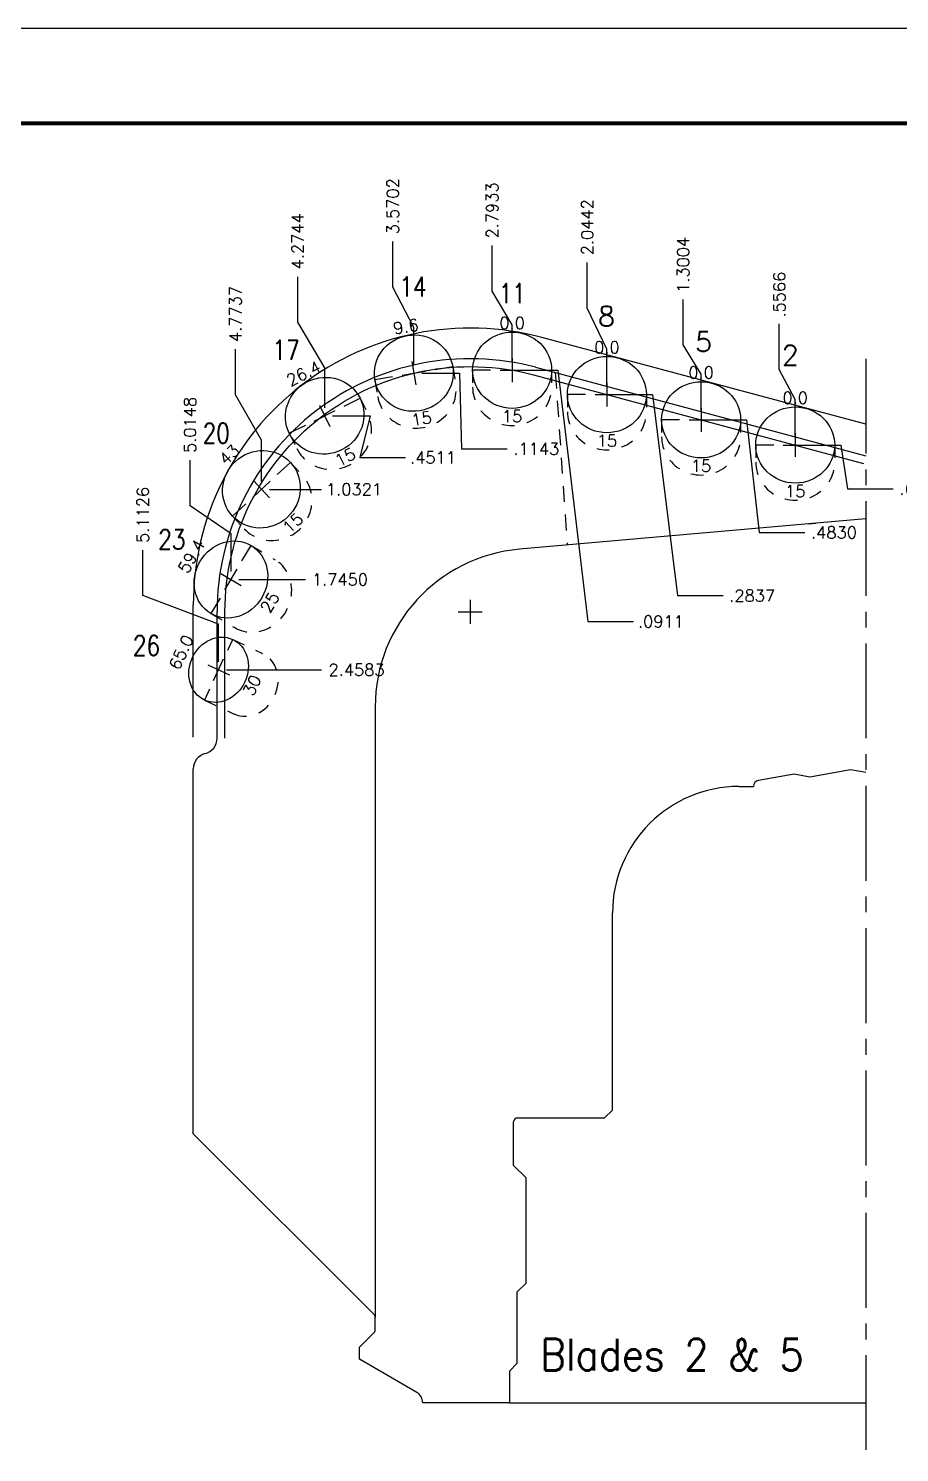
# Model space of a CAD drawing. Extents: x -34 to 0, y 36.5 to 60.7.
# Drawn here: x -24.63 to -17.75, y 47.2 to 58.45 of the extents above; entities that cross this region are included whole.
import ezdxf
from ezdxf.enums import TextEntityAlignment as Align

# ---------------------------------------------------------------- set-up
doc = ezdxf.new("R2010")
doc.units = 0
doc.header["$MEASUREMENT"] = 0
doc.header["$PDMODE"] = 35
doc.linetypes.add('CENTER2', pattern=[1.125, 0.75, -0.125, 0.125, -0.125])
doc.linetypes.add('HIDDEN2', pattern=[0.1875, 0.125, -0.0625])
doc.layers.get('0').update_dxf_attribs({"linetype": 'CONTINUOUS'})
doc.layers.get('Defpoints').update_dxf_attribs({"color": 10, "linetype": 'CONTINUOUS'})
for name, color, linetype in [('Blade5', 112, 'CONTINUOUS'), ('CDG-38379R1', 7, 'CONTINUOUS'), ('CLine', 5, 'CENTER2'), ('Dims', 4, 'CONTINUOUS'), ('TEXT', 3, 'CONTINUOUS'), ('Title Block', 7, 'CONTINUOUS')]:
    doc.layers.add(name, color=color, linetype=linetype)
doc.styles.add('RomanD', font='romand.shx', dxfattribs={"width": 0.9})
doc.styles.add('RomanS', font='romans')
doc.dimstyles.new('Copy of Standard', dxfattribs={"dimtxt": 0.094, "dimasz": 0.18, "dimexe": 0.0625, "dimexo": 0.0625, "dimgap": 0.045, "dimtad": 0, "dimtih": 1, "dimtoh": 1, "dimdec": 4, "dimzin": 4, "dimdsep": 46, "dimtxsty": 'RomanS', "dimcen": 0.09, "dimazin": 1, "dimtfac": 1, "dimtdec": 4, "dimtofl": 0, "dimtmove": 0, "dimatfit": 1, "dimfxl": 1, "dimtolj": 1, "dimtzin": 0, "dimarcsym": 0})

# ---------------------------------------------------------------- blocks, each defined once
blk = doc.blocks.new('CMark')
at = {"layer": 'CLine'}
for p, q in [((-0.094, 0), (0.094, 0)), ((0, 0.094), (0, -0.094))]:
    blk.add_line(p, q, dxfattribs=at)
blk = doc.blocks.new('1613@15')
for p, q in [((-0.17, 0), (-0.312, 0)), ((0.171, 0), (0.312, 0))]:
    blk.add_line(p, q)
at = {"color": 8, "linetype": 'HIDDEN2', "ltscale": 0.5}
blk.add_line((-0.312, 0), (-0.312, -0.135), dxfattribs=at)
at = {"color": 8, "linetype": 'HIDDEN2', "ltscale": 0.5, "flags": 128}
blk.add_lwpolyline([(0.312, 0), (0.312, -0.135)], dxfattribs=at)
blk.add_ellipse((0, 0), major_axis=(-0.312, 0), ratio=0.965926, start_param=-3.141592653589793, end_param=3.141592653589793)
at = {"color": 8, "linetype": 'HIDDEN2', "ltscale": 0.5}
blk.add_ellipse((0, -0.135), major_axis=(-0.312, 0), ratio=0.965926, start_param=0, end_param=3.141593, dxfattribs=at)
blk.add_blockref('CMark', (0, 0))
at = {"style": 'RomanS'}
blk.add_text('15', height=0.094, dxfattribs=at).set_placement((0, -0.364), align=Align.MIDDLE_CENTER)
blk.add_attdef('ANG', text='', height=0.094, dxfattribs=at).set_placement((0, 0.298), align=Align.BOTTOM_CENTER)
blk = doc.blocks.new('1613@25')
for p, q in [((-0.17, 0), (-0.312, 0)), ((0.171, 0), (0.312, 0))]:
    blk.add_line(p, q)
at = {"color": 8, "linetype": 'HIDDEN2', "ltscale": 0.5}
blk.add_line((-0.312, 0), (-0.312, -0.22), dxfattribs=at)
at = {"color": 8, "linetype": 'HIDDEN2', "ltscale": 0.5, "flags": 128}
blk.add_lwpolyline([(0.312, 0), (0.312, -0.22)], dxfattribs=at)
blk.add_ellipse((0, 0), major_axis=(-0.312, 0), ratio=0.906308, start_param=-3.141592653589793, end_param=3.141592653589793)
at = {"color": 8, "linetype": 'HIDDEN2', "ltscale": 0.5}
blk.add_ellipse((0, -0.22), major_axis=(-0.312, 0), ratio=0.906308, start_param=0, end_param=3.141593, dxfattribs=at)
blk.add_blockref('CMark', (0, 0))
at = {"style": 'RomanS'}
blk.add_text('25', height=0.094, dxfattribs=at).set_placement((0, -0.356), align=Align.MIDDLE_CENTER)
blk.add_attdef('ANG', text='', height=0.094, dxfattribs=at).set_placement((0, 0.287), align=Align.BOTTOM_CENTER)
blk = doc.blocks.new('*D82')
at = {"layer": 'Defpoints', "color": 0, "transparency": 16777216}
for p in [(-18.018, 55.843), (-18.574, 55.16)]:
    blk.add_point(p, dxfattribs=at)
at = {"layer": 'Dims', "color": 0, "lineweight": -2, "transparency": 16777216}
for p, q in [((-18.7, 55.758), (-18.7, 56.118)), ((-18.574, 55.52), (-18.7, 55.758)), ((-18.574, 55.223), (-18.574, 55.52))]:
    blk.add_line(p, q, dxfattribs=at)
at = {"layer": 'Dims', "color": 0, "transparency": 16777216, "insert": (-18.7, 56.349), "char_height": 0.094, "attachment_point": 5, "rotation": 90, "style": 'RomanS', "bg_fill": 3, "box_fill_scale": 1.25, "bg_fill_color": 256, "bg_fill_true_color": 13158600, "bg_fill_transparency": 0}
blk.add_mtext('\\A1;.5566', dxfattribs=at)
at = {"layer": 'Defpoints', "color": 0, "transparency": 16777216}
blk.add_point((-18.7, 56.118), dxfattribs=at)
blk = doc.blocks.new('*D83')
at = {"layer": 'Defpoints', "color": 0, "transparency": 16777216}
for p in [(-18.018, 55.843), (-19.318, 55.359)]:
    blk.add_point(p, dxfattribs=at)
at = {"layer": 'Dims', "color": 0, "lineweight": -2, "transparency": 16777216}
for p, q in [((-19.459, 55.951), (-19.459, 56.311)), ((-19.318, 55.719), (-19.459, 55.951)), ((-19.318, 55.422), (-19.318, 55.719))]:
    blk.add_line(p, q, dxfattribs=at)
at = {"layer": 'Dims', "color": 0, "transparency": 16777216, "insert": (-19.459, 56.584), "char_height": 0.094, "attachment_point": 5, "rotation": 90, "style": 'RomanS', "bg_fill": 3, "box_fill_scale": 1.25, "bg_fill_color": 256, "bg_fill_true_color": 13158600, "bg_fill_transparency": 0}
blk.add_mtext('\\A1;1.3004', dxfattribs=at)
at = {"layer": 'Defpoints', "color": 0, "transparency": 16777216}
blk.add_point((-19.459, 56.311), dxfattribs=at)
blk = doc.blocks.new('*D84')
at = {"layer": 'Defpoints', "color": 0, "transparency": 16777216}
for p in [(-18.018, 55.843), (-20.062, 55.559)]:
    blk.add_point(p, dxfattribs=at)
at = {"layer": 'Dims', "color": 0, "lineweight": -2, "transparency": 16777216}
for p, q in [((-20.217, 56.243), (-20.217, 56.603)), ((-20.062, 55.919), (-20.217, 56.243)), ((-20.062, 55.621), (-20.062, 55.919))]:
    blk.add_line(p, q, dxfattribs=at)
at = {"layer": 'Dims', "color": 0, "transparency": 16777216, "insert": (-20.217, 56.881), "char_height": 0.094, "attachment_point": 5, "rotation": 90, "style": 'RomanS', "bg_fill": 3, "box_fill_scale": 1.25, "bg_fill_color": 256, "bg_fill_true_color": 13158600, "bg_fill_transparency": 0}
blk.add_mtext('\\A1;2.0442', dxfattribs=at)
at = {"layer": 'Defpoints', "color": 0, "transparency": 16777216}
blk.add_point((-20.217, 56.603), dxfattribs=at)
blk = doc.blocks.new('*D85')
at = {"layer": 'Defpoints', "color": 0, "transparency": 16777216}
for p in [(-18.018, 55.843), (-20.811, 55.751)]:
    blk.add_point(p, dxfattribs=at)
at = {"layer": 'Dims', "color": 0, "lineweight": -2, "transparency": 16777216}
for p, q in [((-20.968, 56.376), (-20.968, 56.736)), ((-20.811, 56.111), (-20.968, 56.376)), ((-20.811, 55.814), (-20.811, 56.111))]:
    blk.add_line(p, q, dxfattribs=at)
at = {"layer": 'Dims', "color": 0, "transparency": 16777216, "insert": (-20.968, 57.014), "char_height": 0.094, "attachment_point": 5, "rotation": 90, "style": 'RomanS', "bg_fill": 3, "box_fill_scale": 1.25, "bg_fill_color": 256, "bg_fill_true_color": 13158600, "bg_fill_transparency": 0}
blk.add_mtext('\\A1;2.7933', dxfattribs=at)
at = {"layer": 'Defpoints', "color": 0, "transparency": 16777216}
blk.add_point((-20.968, 56.736), dxfattribs=at)
blk = doc.blocks.new('*D86')
at = {"layer": 'Defpoints', "color": 0, "transparency": 16777216}
for p in [(-18.018, 55.843), (-21.588, 55.728)]:
    blk.add_point(p, dxfattribs=at)
at = {"layer": 'Dims', "color": 0, "lineweight": -2, "transparency": 16777216}
for p, q in [((-21.753, 56.409), (-21.753, 56.769)), ((-21.588, 56.088), (-21.753, 56.409)), ((-21.588, 55.791), (-21.588, 56.088))]:
    blk.add_line(p, q, dxfattribs=at)
at = {"layer": 'Dims', "color": 0, "transparency": 16777216, "insert": (-21.753, 57.047), "char_height": 0.094, "attachment_point": 5, "rotation": 90, "style": 'RomanS', "bg_fill": 3, "box_fill_scale": 1.25, "bg_fill_color": 256, "bg_fill_true_color": 13158600, "bg_fill_transparency": 0}
blk.add_mtext('\\A1;3.5702', dxfattribs=at)
at = {"layer": 'Defpoints', "color": 0, "transparency": 16777216}
blk.add_point((-21.753, 56.769), dxfattribs=at)
blk = doc.blocks.new('*D87')
at = {"layer": 'Defpoints', "color": 0, "transparency": 16777216}
for p in [(-18.018, 55.843), (-22.292, 55.391)]:
    blk.add_point(p, dxfattribs=at)
at = {"layer": 'Dims', "color": 0, "lineweight": -2, "transparency": 16777216}
for p, q in [((-22.505, 56.13), (-22.505, 56.49)), ((-22.292, 55.77), (-22.505, 56.13)), ((-22.292, 55.454), (-22.292, 55.77))]:
    blk.add_line(p, q, dxfattribs=at)
at = {"layer": 'Dims', "color": 0, "transparency": 16777216, "insert": (-22.505, 56.77), "char_height": 0.094, "attachment_point": 5, "rotation": 90, "style": 'RomanS', "bg_fill": 3, "box_fill_scale": 1.25, "bg_fill_color": 256, "bg_fill_true_color": 13158600, "bg_fill_transparency": 0}
blk.add_mtext('\\A1;4.2744', dxfattribs=at)
at = {"layer": 'Defpoints', "color": 0, "transparency": 16777216}
blk.add_point((-22.505, 56.49), dxfattribs=at)
blk = doc.blocks.new('*D88')
at = {"layer": 'Defpoints', "color": 0, "transparency": 16777216}
for p in [(-18.018, 55.843), (-22.791, 54.81)]:
    blk.add_point(p, dxfattribs=at)
at = {"layer": 'Dims', "color": 0, "lineweight": -2, "transparency": 16777216}
for p, q in [((-22.997, 55.558), (-22.997, 55.918)), ((-22.791, 55.198), (-22.997, 55.558)), ((-22.791, 54.873), (-22.791, 55.198))]:
    blk.add_line(p, q, dxfattribs=at)
at = {"layer": 'Dims', "color": 0, "transparency": 16777216, "insert": (-22.997, 56.196), "char_height": 0.094, "attachment_point": 5, "rotation": 90, "style": 'RomanS', "bg_fill": 3, "box_fill_scale": 1.25, "bg_fill_color": 256, "bg_fill_true_color": 13158600, "bg_fill_transparency": 0}
blk.add_mtext('\\A1;4.7737', dxfattribs=at)
at = {"layer": 'Defpoints', "color": 0, "transparency": 16777216}
blk.add_point((-22.997, 55.918), dxfattribs=at)
blk = doc.blocks.new('*D89')
at = {"layer": 'Defpoints', "color": 0, "transparency": 16777216}
for p in [(-18.018, 55.843), (-23.032, 54.098)]:
    blk.add_point(p, dxfattribs=at)
at = {"layer": 'Dims', "color": 0, "lineweight": -2, "transparency": 16777216}
for p, q in [((-23.356, 54.681), (-23.356, 55.041)), ((-23.032, 54.458), (-23.356, 54.681)), ((-23.032, 54.16), (-23.032, 54.458))]:
    blk.add_line(p, q, dxfattribs=at)
at = {"layer": 'Dims', "color": 0, "transparency": 16777216, "insert": (-23.356, 55.319), "char_height": 0.094, "attachment_point": 5, "rotation": 90, "style": 'RomanS', "bg_fill": 3, "box_fill_scale": 1.25, "bg_fill_color": 256, "bg_fill_true_color": 13158600, "bg_fill_transparency": 0}
blk.add_mtext('\\A1;5.0148', dxfattribs=at)
at = {"layer": 'Defpoints', "color": 0, "transparency": 16777216}
blk.add_point((-23.356, 55.041), dxfattribs=at)
blk = doc.blocks.new('*D90')
at = {"layer": 'Defpoints', "color": 0, "transparency": 16777216}
for p in [(-18.018, 55.843), (-18.574, 55.16)]:
    blk.add_point(p, dxfattribs=at)
at = {"layer": 'Dims', "color": 0, "lineweight": -2, "transparency": 16777216}
for p, q in [((-18.512, 55.16), (-18.214, 55.16)), ((-18.214, 55.16), (-18.161, 54.815)), ((-18.161, 54.815), (-17.801, 54.815))]:
    blk.add_line(p, q, dxfattribs=at)
at = {"layer": 'Dims', "color": 0, "transparency": 16777216, "insert": (-17.57, 54.815), "char_height": 0.094, "attachment_point": 5, "style": 'RomanS', "bg_fill": 3, "box_fill_scale": 1.25, "bg_fill_color": 256, "bg_fill_true_color": 13158600, "bg_fill_transparency": 0}
blk.add_mtext('\\A1;.6823', dxfattribs=at)
at = {"layer": 'Defpoints', "color": 0, "transparency": 16777216}
blk.add_point((-17.801, 54.815), dxfattribs=at)
blk = doc.blocks.new('*D91')
at = {"layer": 'Defpoints', "color": 0, "transparency": 16777216}
for p in [(-18.018, 55.843), (-19.318, 55.359)]:
    blk.add_point(p, dxfattribs=at)
at = {"layer": 'Dims', "color": 0, "lineweight": -2, "transparency": 16777216}
for p, q in [((-19.256, 55.359), (-18.958, 55.359)), ((-18.958, 55.359), (-18.859, 54.469)), ((-18.859, 54.469), (-18.499, 54.469))]:
    blk.add_line(p, q, dxfattribs=at)
at = {"layer": 'Dims', "color": 0, "transparency": 16777216, "insert": (-18.268, 54.469), "char_height": 0.094, "attachment_point": 5, "style": 'RomanS', "bg_fill": 3, "box_fill_scale": 1.25, "bg_fill_color": 256, "bg_fill_true_color": 13158600, "bg_fill_transparency": 0}
blk.add_mtext('\\A1;.4830', dxfattribs=at)
at = {"layer": 'Defpoints', "color": 0, "transparency": 16777216}
blk.add_point((-18.499, 54.469), dxfattribs=at)
blk = doc.blocks.new('*D92')
at = {"layer": 'Defpoints', "color": 0, "transparency": 16777216}
for p in [(-18.018, 55.843), (-20.062, 55.559)]:
    blk.add_point(p, dxfattribs=at)
at = {"layer": 'Dims', "color": 0, "lineweight": -2, "transparency": 16777216}
for p, q in [((-19.999, 55.559), (-19.702, 55.559)), ((-19.702, 55.559), (-19.504, 53.97)), ((-19.504, 53.97), (-19.144, 53.97))]:
    blk.add_line(p, q, dxfattribs=at)
at = {"layer": 'Dims', "color": 0, "transparency": 16777216, "insert": (-18.914, 53.97), "char_height": 0.094, "attachment_point": 5, "style": 'RomanS', "bg_fill": 3, "box_fill_scale": 1.25, "bg_fill_color": 256, "bg_fill_true_color": 13158600, "bg_fill_transparency": 0}
blk.add_mtext('\\A1;.2837', dxfattribs=at)
at = {"layer": 'Defpoints', "color": 0, "transparency": 16777216}
blk.add_point((-19.144, 53.97), dxfattribs=at)
blk = doc.blocks.new('*D93')
at = {"layer": 'Defpoints', "color": 0, "transparency": 16777216}
for p in [(-18.018, 55.843), (-20.811, 55.751)]:
    blk.add_point(p, dxfattribs=at)
at = {"layer": 'Dims', "color": 0, "lineweight": -2, "transparency": 16777216}
for p, q in [((-20.748, 55.751), (-20.451, 55.751)), ((-20.451, 55.751), (-20.212, 53.765)), ((-20.212, 53.765), (-19.852, 53.765))]:
    blk.add_line(p, q, dxfattribs=at)
at = {"layer": 'Dims', "color": 0, "transparency": 16777216, "insert": (-19.635, 53.765), "char_height": 0.094, "attachment_point": 5, "style": 'RomanS', "bg_fill": 3, "box_fill_scale": 1.25, "bg_fill_color": 256, "bg_fill_true_color": 13158600, "bg_fill_transparency": 0}
blk.add_mtext('\\A1;.0911', dxfattribs=at)
at = {"layer": 'Defpoints', "color": 0, "transparency": 16777216}
blk.add_point((-19.852, 53.765), dxfattribs=at)
blk = doc.blocks.new('*D94')
at = {"layer": 'Defpoints', "color": 0, "transparency": 16777216}
for p in [(-18.018, 55.843), (-21.588, 55.728)]:
    blk.add_point(p, dxfattribs=at)
at = {"layer": 'Dims', "color": 0, "lineweight": -2, "transparency": 16777216}
for p, q in [((-21.525, 55.728), (-21.228, 55.728)), ((-21.228, 55.728), (-21.21, 55.131)), ((-21.21, 55.131), (-20.85, 55.131))]:
    blk.add_line(p, q, dxfattribs=at)
at = {"layer": 'Dims', "color": 0, "transparency": 16777216, "insert": (-20.62, 55.131), "char_height": 0.094, "attachment_point": 5, "style": 'RomanS', "bg_fill": 3, "box_fill_scale": 1.25, "bg_fill_color": 256, "bg_fill_true_color": 13158600, "bg_fill_transparency": 0}
blk.add_mtext('\\A1;.1143', dxfattribs=at)
at = {"layer": 'Defpoints', "color": 0, "transparency": 16777216}
blk.add_point((-20.85, 55.131), dxfattribs=at)
blk = doc.blocks.new('*D95')
at = {"layer": 'Defpoints', "color": 0, "transparency": 16777216}
for p in [(-18.018, 55.843), (-22.292, 55.391)]:
    blk.add_point(p, dxfattribs=at)
at = {"layer": 'Dims', "color": 0, "lineweight": -2, "transparency": 16777216}
for p, q in [((-22.23, 55.391), (-21.932, 55.391)), ((-21.932, 55.391), (-22.014, 55.061)), ((-22.014, 55.061), (-21.654, 55.061))]:
    blk.add_line(p, q, dxfattribs=at)
at = {"layer": 'Dims', "color": 0, "transparency": 16777216, "insert": (-21.436, 55.061), "char_height": 0.094, "attachment_point": 5, "style": 'RomanS', "bg_fill": 3, "box_fill_scale": 1.25, "bg_fill_color": 256, "bg_fill_true_color": 13158600, "bg_fill_transparency": 0}
blk.add_mtext('\\A1;.4511', dxfattribs=at)
at = {"layer": 'Defpoints', "color": 0, "transparency": 16777216}
blk.add_point((-21.654, 55.061), dxfattribs=at)
blk = doc.blocks.new('*D96')
at = {"layer": 'Defpoints', "color": 0, "transparency": 16777216}
for p in [(-18.018, 55.843), (-22.791, 54.81)]:
    blk.add_point(p, dxfattribs=at)
at = {"layer": 'Dims', "color": 0, "lineweight": -2, "transparency": 16777216}
blk.add_line((-22.729, 54.81), (-22.317, 54.81), dxfattribs=at)
at = {"layer": 'Dims', "color": 0, "transparency": 16777216, "insert": (-22.06, 54.81), "char_height": 0.094, "attachment_point": 5, "style": 'RomanS', "bg_fill": 3, "box_fill_scale": 1.25, "bg_fill_color": 256, "bg_fill_true_color": 13158600, "bg_fill_transparency": 0}
blk.add_mtext('\\A1;1.0321', dxfattribs=at)
at = {"layer": 'Defpoints', "color": 0, "transparency": 16777216}
blk.add_point((-22.317, 54.81), dxfattribs=at)
blk = doc.blocks.new('*D97')
at = {"layer": 'Defpoints', "color": 0, "transparency": 16777216}
for p in [(-18.018, 55.843), (-23.032, 54.098)]:
    blk.add_point(p, dxfattribs=at)
at = {"layer": 'Dims', "color": 0, "lineweight": -2, "transparency": 16777216}
blk.add_line((-22.97, 54.098), (-22.443, 54.098), dxfattribs=at)
at = {"layer": 'Dims', "color": 0, "transparency": 16777216, "insert": (-22.171, 54.098), "char_height": 0.094, "attachment_point": 5, "style": 'RomanS', "bg_fill": 3, "box_fill_scale": 1.25, "bg_fill_color": 256, "bg_fill_true_color": 13158600, "bg_fill_transparency": 0}
blk.add_mtext('\\A1;1.7450', dxfattribs=at)
at = {"layer": 'Defpoints', "color": 0, "transparency": 16777216}
blk.add_point((-22.443, 54.098), dxfattribs=at)
blk = doc.blocks.new('1313@30')
for p, q in [((-0.17, 0), (-0.265, 0)), ((0.171, 0), (0.264, 0))]:
    blk.add_line(p, q)
at = {"color": 8, "linetype": 'HIDDEN2', "ltscale": 0.5}
blk.add_line((-0.265, 0), (-0.265, -0.26), dxfattribs=at)
at = {"color": 8, "linetype": 'HIDDEN2', "ltscale": 0.5, "flags": 128}
blk.add_lwpolyline([(0.264, 0), (0.264, -0.26)], dxfattribs=at)
blk.add_ellipse((0, 0), major_axis=(0.264, 0), ratio=0.866025)
at = {"color": 8, "linetype": 'HIDDEN2', "ltscale": 0.5}
blk.add_ellipse((0, -0.26), major_axis=(0.264, 0), ratio=0.866025, start_param=3.141593, end_param=6.283185, dxfattribs=at)
blk.add_blockref('CMark', (0, 0))
at = {"style": 'RomanS'}
blk.add_text('30', height=0.094, dxfattribs=at).set_placement((0, -0.292), align=Align.MIDDLE_CENTER)
blk.add_attdef('ANG', text='', height=0.094, dxfattribs=at).set_placement((0, 0.251), align=Align.BOTTOM_CENTER)
blk = doc.blocks.new('*D113')
at = {"layer": 'Defpoints', "color": 0, "transparency": 16777216}
for p in [(-18.018, 55.843), (-23.13, 53.384)]:
    blk.add_point(p, dxfattribs=at)
at = {"layer": 'Dims', "color": 0, "lineweight": -2, "transparency": 16777216}
for p, q in [((-23.728, 53.97), (-23.728, 54.33)), ((-23.13, 53.744), (-23.728, 53.97)), ((-23.13, 53.447), (-23.13, 53.744))]:
    blk.add_line(p, q, dxfattribs=at)
at = {"layer": 'Dims', "color": 0, "transparency": 16777216, "insert": (-23.728, 54.608), "char_height": 0.094, "attachment_point": 5, "rotation": 90, "style": 'RomanS', "bg_fill": 3, "box_fill_scale": 1.25, "bg_fill_color": 256, "bg_fill_true_color": 13158600, "bg_fill_transparency": 0}
blk.add_mtext('\\A1;5.1126', dxfattribs=at)
at = {"layer": 'Defpoints', "color": 0, "transparency": 16777216}
blk.add_point((-23.728, 54.33), dxfattribs=at)
blk = doc.blocks.new('*D114')
at = {"layer": 'Defpoints', "color": 0, "transparency": 16777216}
for p in [(-18.018, 55.843), (-23.13, 53.384)]:
    blk.add_point(p, dxfattribs=at)
at = {"layer": 'Dims', "color": 0, "lineweight": -2, "transparency": 16777216}
blk.add_line((-23.068, 53.384), (-22.318, 53.384), dxfattribs=at)
at = {"layer": 'Dims', "color": 0, "transparency": 16777216, "insert": (-22.04, 53.384), "char_height": 0.094, "attachment_point": 5, "style": 'RomanS', "bg_fill": 3, "box_fill_scale": 1.25, "bg_fill_color": 256, "bg_fill_true_color": 13158600, "bg_fill_transparency": 0}
blk.add_mtext('\\A1;2.4583', dxfattribs=at)
at = {"layer": 'Defpoints', "color": 0, "transparency": 16777216}
blk.add_point((-22.318, 53.384), dxfattribs=at)
blk = doc.blocks.new('COT_Dblock')
at = {"layer": 'Title Block', "color": 8}
blk.add_lwpolyline([(0, 0), (34, 0), (34, 22), (0, 22)], close=True, dxfattribs=at)
at = {"layer": 'Title Block', "const_width": 0.03}
blk.add_lwpolyline([(33.13, 21.25), (0.87, 21.25), (0.87, 0.75), (33.13, 0.75)], close=True, dxfattribs=at)
at = {"layer": 'Title Block', "color": 1, "style": 'RomanS', "flags": 8}
for tag, p in [('FNAME', (0.62, 3.75)), ('REVDATE', (0.62, 2.25)), ('USER', (0.62, 0.75))]:
    blk.add_attdef(tag, text='', height=0.047, rotation=90, dxfattribs=at).set_placement(p, align=Align.BOTTOM_LEFT)
at = {"layer": 'Title Block', "color": 3, "style": 'RomanS', "flags": 8}
blk.add_attdef('DRAWN', text='', height=0.11, dxfattribs=at).set_placement((28.7, 1.984), align=Align.MIDDLE_CENTER)
for tag, p in [('DDATE', (28.356, 1.672)), ('CHECK', (28.356, 1.406)), ('MATRL', (28.356, 1.149)), ('PDATE', (28.356, 0.883)), ('SCALE', (29.896, 0.855)), ('SHEET', (32.005, 0.855))]:
    blk.add_attdef(tag, text='', height=0.094, dxfattribs=at).set_placement(p, align=Align.MIDDLE_LEFT)
at = {"layer": 'Title Block', "color": 3, "style": 'RomanD', "width": 0.9, "flags": 8}
for tag, height, p in [('TITL1', 0.125, (31.337, 1.684)), ('TITL2', 0.094, (31.337, 1.514)), ('TITL3', 0.094, (31.337, 1.374))]:
    blk.add_attdef(tag, text='', height=height, dxfattribs=at).set_placement(p, align=Align.MIDDLE_CENTER)
at = {"layer": 'Title Block', "color": 3, "style": 'RomanS', "flags": 8}
for tag, p in [('FSCM#', (30.337, 1.121)), ('DWG#', (31.81, 1.121)), ('REV#', (32.97, 1.121))]:
    blk.add_attdef(tag, text='', height=0.094, dxfattribs=at).set_placement(p, align=Align.TOP_CENTER)

msp = doc.modelspace()

# ---------------------------------------------------------------- linework, layer by layer
for p, q in [((-20.625, 55.77438), (-18.01764, 55.07574)), ((-18.58292, 52.55797), (-18.86472, 52.50828)), ((-18.45792, 52.53593), (-18.58292, 52.55797)), ((-18.13692, 52.59253), (-18.45792, 52.53593)), ((-18.01764, 52.57149), (-18.13692, 52.59253)), ((-19.01764, 52.4621), (-18.90346, 52.4621)), ((-20.01764, 49.90503), (-20.01764, 51.4621)), ((-20.01764, 49.90503), (-20.08014, 49.84253)), ((-20.79889, 49.46753), (-20.79889, 49.81128)), ((-20.76764, 49.84253), (-20.08014, 49.84253)), ((-20.69999, 49.36863), (-20.79889, 49.46753)), ((-20.69999, 48.53768), (-20.69999, 49.36863)), ((-20.69999, 48.63168), (-20.69999, 48.91237)), ((-20.77014, 48.46753), (-20.69999, 48.53768)), ((-20.77014, 47.90503), (-20.77014, 48.46753)), ((-20.77014, 47.90503), (-20.83264, 47.84253)), ((-20.83264, 47.84253), (-20.83264, 47.59253)), ((-20.83264, 47.59253), (-18.01764, 47.59253))]:
    msp.add_line(p, q)
for centre, radius, start in [((-21.14264, 53.84253), 2, 75), ((-19.01764, 51.4621), 1, 90), ((-18.85657, 52.4621), 0.04689, 99.999997), ((-20.76764, 49.81128), 0.03125, 90)]:
    msp.add_arc(centre, radius, start, 180)
at = {"layer": 'CDG-38379R1', "color": 7, "linetype": 'Continuous'}
for p, q in [((-23.14264, 52.84253), (-23.14264, 53.84253)), ((-23.33014, 49.71753), (-23.33014, 52.60046)), ((-21.90179, 48.28918), (-23.33014, 49.71753)), ((-21.89264, 48.16797), (-21.89264, 48.26708)), ((-22.01764, 48.03003), (-21.90179, 48.14587)), ((-22.01764, 47.93533), (-22.01764, 48.03003)), ((-21.56451, 47.67372), (-22.01764, 47.93533)), ((-20.83264, 47.59253), (-21.51764, 47.59253))]:
    msp.add_line(p, q, dxfattribs=at)
for centre, radius, start, end in [((-23.26764, 52.84253), 0.125, 284.477512, 0), ((-23.20514, 52.60046), 0.125, 104.477512, 180), ((-21.92389, 48.26708), 0.03125, 0, 45), ((-21.92389, 48.16797), 0.03125, 315, 0), ((-21.61139, 47.59253), 0.09375, 0, 60)]:
    msp.add_arc(centre, radius, start, end, dxfattribs=at)
at = {"layer": 'CLine', "color": 1, "linetype": 'Continuous'}
for p, q in [((-18.01764, 55.3242), (-20.57647, 56.00984)), ((-23.33014, 52.85046), (-23.33014, 53.89687))]:
    msp.add_line(p, q, dxfattribs=at)
at = {"layer": 'CLine'}
msp.add_line((-18.01764, 55.84253), (-18.01764, 47.21883), dxfattribs=at)
at = {"layer": 'CLine', "color": 1, "linetype": 'Continuous'}
msp.add_arc((-21.14264, 53.89687), 2.1875, 75, 180, dxfattribs=at)

# ---------------------------------------------------------------- block references
msp.add_blockref('CMark', (-21.14264, 53.84253))
at = {"layer": 'Blade5'}
for p in [(-20.81091, 55.75143), (-20.06188, 55.5588), (-19.31808, 55.3595), (-18.57423, 55.1602)]:
    msp.add_blockref('1613@15', p, dxfattribs=at).add_auto_attribs({'ANG': '0.0'})
for name, p, rotation, values in [('1613@15', (-21.58785, 55.72819), 9.6, {'ANG': '9.6'}), ('1613@15', (-22.29202, 55.39138), 26.4, {'ANG': '26.4'}), ('1613@15', (-22.79137, 54.8104), 43, {'ANG': '43'}), ('1613@25', (-23.03247, 54.09757), 59.39999999999999, {'ANG': '59.4'}), ('1313@30', (-23.13024, 53.38421), 65.00000000000007, {'ANG': '65.0'})]:
    msp.add_blockref(name, p, dxfattribs=dict(at, rotation=rotation)).add_auto_attribs(values)

# ---------------------------------------------------------------- texts
at = {"layer": 'Blade5', "style": 'RomanS', "width": 0.8}
for s, p in [('17', (-22.59779, 55.91205)), ('20', (-23.149, 55.25409)), ('23', (-23.49953, 54.41449)), ('26', (-23.6997, 53.57589))]:
    msp.add_text(s, height=0.15625, dxfattribs=at).set_placement(p, align=Align.MIDDLE_CENTER)
at = {"layer": 'Blade5', "style": 'RomanS'}
msp.add_text('2', height=0.15625, dxfattribs=at).set_placement((-18.6132, 55.87003), align=Align.MIDDLE_CENTER)
at = {"layer": 'TEXT', "style": 'RomanS', "width": 0.9}
msp.add_text('Blades 2 & 5', height=0.25, dxfattribs=at).set_placement((-20.58925, 47.84714))

# ---------------------------------------------------------------- next in the draw order: dimensions: what is measured, and where the dimension line sits
at = {"layer": 'Dims'}
dim = msp.add_ordinate_dim(feature_location=(-18.57423, 55.1602), offset=(-0.12607, 0.95759), dtype=1, origin=(-18.01764, 55.84253), dimstyle='Copy of Standard', override={"dimtfill": 1}, dxfattribs=at)
dim.commit()
dim.dimension.update_dxf_attribs({"geometry": '*D82', "text_midpoint": (-18.7003, 56.34854)})

# ---------------------------------------------------------------- next in the draw order: dimensions: what is measured, and where the dimension line sits
dim = msp.add_ordinate_dim(feature_location=(-19.31808, 55.3595), offset=(-0.14044, 0.95105), dtype=1, origin=(-18.01764, 55.84253), dimstyle='Copy of Standard', override={"dimtfill": 1}, dxfattribs=at)
dim.commit()
dim.dimension.update_dxf_attribs({"geometry": '*D83', "text_midpoint": (-19.45852, 56.58384)})

# ---------------------------------------------------------------- next in the draw order: dimensions: what is measured, and where the dimension line sits
dim = msp.add_ordinate_dim(feature_location=(-20.06188, 55.5588), offset=(-0.15486, 1.04423), dtype=1, origin=(-18.01764, 55.84253), dimstyle='Copy of Standard', override={"dimtfill": 1}, dxfattribs=at)
dim.commit()
dim.dimension.update_dxf_attribs({"geometry": '*D84', "text_midpoint": (-20.21675, 56.88079)})

# ---------------------------------------------------------------- next in the draw order: dimensions: what is measured, and where the dimension line sits
dim = msp.add_ordinate_dim(feature_location=(-20.81091, 55.75143), offset=(-0.1574, 0.98454), dtype=1, origin=(-18.01764, 55.84253), dimstyle='Copy of Standard', override={"dimtfill": 1}, dxfattribs=at)
dim.commit()
dim.dimension.update_dxf_attribs({"geometry": '*D85', "text_midpoint": (-20.96832, 57.01373)})

# ---------------------------------------------------------------- next in the draw order: dimensions: what is measured, and where the dimension line sits
dim = msp.add_ordinate_dim(feature_location=(-21.58785, 55.72819), offset=(-0.16529, 1.04101), dtype=1, origin=(-18.01764, 55.84253), dimstyle='Copy of Standard', override={"dimtfill": 1}, dxfattribs=at)
dim.commit()
dim.dimension.update_dxf_attribs({"geometry": '*D86', "text_midpoint": (-21.75314, 57.04696)})

# ---------------------------------------------------------------- next in the draw order: dimensions: what is measured, and where the dimension line sits
dim = msp.add_ordinate_dim(feature_location=(-22.29202, 55.39138), offset=(-0.2127, 1.09864), dtype=1, origin=(-18.01764, 55.84253), dimstyle='Copy of Standard', override={"dimtfill": 1}, dxfattribs=at)
dim.commit()
dim.dimension.update_dxf_attribs({"geometry": '*D87', "text_midpoint": (-22.50472, 56.77002)})

# ---------------------------------------------------------------- next in the draw order: dimensions: what is measured, and where the dimension line sits
dim = msp.add_ordinate_dim(feature_location=(-22.79137, 54.8104), offset=(-0.20553, 1.10797), dtype=1, origin=(-18.01764, 55.84253), dimstyle='Copy of Standard', override={"dimtfill": 1}, dxfattribs=at)
dim.commit()
dim.dimension.update_dxf_attribs({"geometry": '*D88', "text_midpoint": (-22.9969, 56.19613)})

# ---------------------------------------------------------------- next in the draw order: texts
at = {"layer": 'Blade5', "style": 'RomanS', "width": 0.8}
for s, p in [('14', (-21.59443, 56.41138)), ('11', (-20.81053, 56.35818))]:
    msp.add_text(s, height=0.15625, dxfattribs=at).set_placement(p, align=Align.MIDDLE_CENTER)
at = {"layer": 'Blade5', "style": 'RomanS'}
msp.add_text('8', height=0.15625, dxfattribs=at).set_placement((-20.0653, 56.17784), align=Align.MIDDLE_CENTER)

# ---------------------------------------------------------------- next in the draw order: dimensions: what is measured, and where the dimension line sits
at = {"layer": 'Dims'}
dim = msp.add_ordinate_dim(feature_location=(-23.03247, 54.09757), offset=(-0.32358, 0.94337), dtype=1, origin=(-18.01764, 55.84253), dimstyle='Copy of Standard', override={"dimtfill": 1}, dxfattribs=at)
dim.commit()
dim.dimension.update_dxf_attribs({"geometry": '*D89', "text_midpoint": (-23.35605, 55.31871)})

# ---------------------------------------------------------------- next in the draw order: dimensions: what is measured, and where the dimension line sits
dim = msp.add_ordinate_dim(feature_location=(-18.57423, 55.1602), offset=(0.77328, -0.34558), dtype=0, origin=(-18.01764, 55.84253), dimstyle='Copy of Standard', override={"dimtfill": 1}, dxfattribs=at)
dim.commit()
dim.dimension.update_dxf_attribs({"geometry": '*D90', "text_midpoint": (-17.57019, 54.81462)})

# ---------------------------------------------------------------- next in the draw order: dimensions: what is measured, and where the dimension line sits
dim = msp.add_ordinate_dim(feature_location=(-19.31808, 55.3595), offset=(0.81897, -0.89082), dtype=0, origin=(-18.01764, 55.84253), dimstyle='Copy of Standard', override={"dimtfill": 1}, dxfattribs=at)
dim.commit()
dim.dimension.update_dxf_attribs({"geometry": '*D91', "text_midpoint": (-18.26835, 54.46868)})

# ---------------------------------------------------------------- next in the draw order: dimensions: what is measured, and where the dimension line sits
dim = msp.add_ordinate_dim(feature_location=(-20.06192, 55.5588), offset=(0.91745, -1.58851), dtype=0, origin=(-18.01764, 55.84253), dimstyle='Copy of Standard', override={"dimtfill": 1}, dxfattribs=at)
dim.commit()
dim.dimension.update_dxf_attribs({"geometry": '*D92', "text_midpoint": (-18.9137, 53.97029)})

# ---------------------------------------------------------------- next in the draw order: dimensions: what is measured, and where the dimension line sits
dim = msp.add_ordinate_dim(feature_location=(-20.81091, 55.75143), offset=(0.95851, -1.98636), dtype=0, origin=(-18.01764, 55.84253), dimstyle='Copy of Standard', override={"dimtfill": 1}, dxfattribs=at)
dim.commit()
dim.dimension.update_dxf_attribs({"geometry": '*D93', "text_midpoint": (-19.63507, 53.76507)})

# ---------------------------------------------------------------- next in the draw order: dimensions: what is measured, and where the dimension line sits
dim = msp.add_ordinate_dim(feature_location=(-21.58785, 55.72819), offset=(0.73758, -0.59726), dtype=0, origin=(-18.01764, 55.84253), dimstyle='Copy of Standard', override={"dimtfill": 1}, dxfattribs=at)
dim.commit()
dim.dimension.update_dxf_attribs({"geometry": '*D94', "text_midpoint": (-20.61951, 55.13093)})

# ---------------------------------------------------------------- next in the draw order: dimensions: what is measured, and where the dimension line sits
dim = msp.add_ordinate_dim(feature_location=(-22.292016, 55.391379), offset=(0.63824, -0.330445), dtype=0, origin=(-18.017636, 55.842526), dimstyle='Copy of Standard', override={"dimtfill": 1}, dxfattribs=at)
dim.commit()
dim.dimension.update_dxf_attribs({"geometry": '*D95', "text_midpoint": (-21.436443, 55.060935)})

# ---------------------------------------------------------------- next in the draw order: dimensions: what is measured, and where the dimension line sits
dim = msp.add_ordinate_dim(feature_location=(-22.79137, 54.8104), offset=(0.47415, 0), dtype=0, origin=(-18.01764, 55.84253), dimstyle='Copy of Standard', override={"dimtfill": 1}, dxfattribs=at)
dim.commit()
dim.dimension.update_dxf_attribs({"geometry": '*D96', "text_midpoint": (-22.0596, 54.8104)})

# ---------------------------------------------------------------- next in the draw order: dimensions: what is measured, and where the dimension line sits
dim = msp.add_ordinate_dim(feature_location=(-23.03247, 54.09757), offset=(0.58994, 0), dtype=0, origin=(-18.01764, 55.84253), dimstyle='Copy of Standard', override={"dimtfill": 1}, dxfattribs=at)
dim.commit()
dim.dimension.update_dxf_attribs({"geometry": '*D97', "text_midpoint": (-22.17149, 54.09757)})

# ---------------------------------------------------------------- next in the draw order: dimensions: what is measured, and where the dimension line sits
dim = msp.add_ordinate_dim(feature_location=(-23.13024, 53.38421), offset=(-0.59765, 0.94608), dtype=1, origin=(-18.01764, 55.84253), dimstyle='Copy of Standard', override={"dimtfill": 1}, dxfattribs=at)
dim.commit()
dim.dimension.update_dxf_attribs({"geometry": '*D113', "text_midpoint": (-23.72789, 54.60806)})

# ---------------------------------------------------------------- next in the draw order: dimensions: what is measured, and where the dimension line sits
dim = msp.add_ordinate_dim(feature_location=(-23.13024, 53.38421), offset=(0.81249, 0), dtype=0, origin=(-18.01764, 55.84253), dimstyle='Copy of Standard', override={"dimtfill": 1}, dxfattribs=at)
dim.commit()
dim.dimension.update_dxf_attribs({"geometry": '*D114', "text_midpoint": (-22.03999, 53.38421)})

# ---------------------------------------------------------------- next in the draw order: linework, layer by layer
at = {"flags": 128}
msp.add_lwpolyline([(-18.01764, 54.57574), (-20.75158, 54.33655, 0.38887873), (-21.89264, 53.0913), (-21.89264, 48.26708)], format="xyb", dxfattribs=at)
at = {"layer": 'Blade5', "linetype": 'HIDDEN2'}
msp.add_line((-20.46998, 55.73284), (-20.37504, 54.36949), dxfattribs=at)
at = {"layer": 'CLine', "color": 1, "linetype": 'Continuous', "flags": 128}
msp.add_lwpolyline([(-23.08014, 52.84253), (-23.08014, 53.84253, -0.49314543), (-20.64117, 55.71401), (-18.03381, 55.01537)], format="xyb", dxfattribs=at)

# ---------------------------------------------------------------- next in the draw order: block references
at = {"layer": 'Title Block'}
msp.add_blockref('COT_Dblock', (-34, 36.45194), dxfattribs=at)

# ---------------------------------------------------------------- next in the draw order: texts
at = {"layer": 'Blade5', "style": 'RomanS'}
msp.add_text('5', height=0.15625, dxfattribs=at).set_placement((-19.29776, 55.97658), align=Align.MIDDLE_CENTER)

doc.saveas('drawing.dxf')
